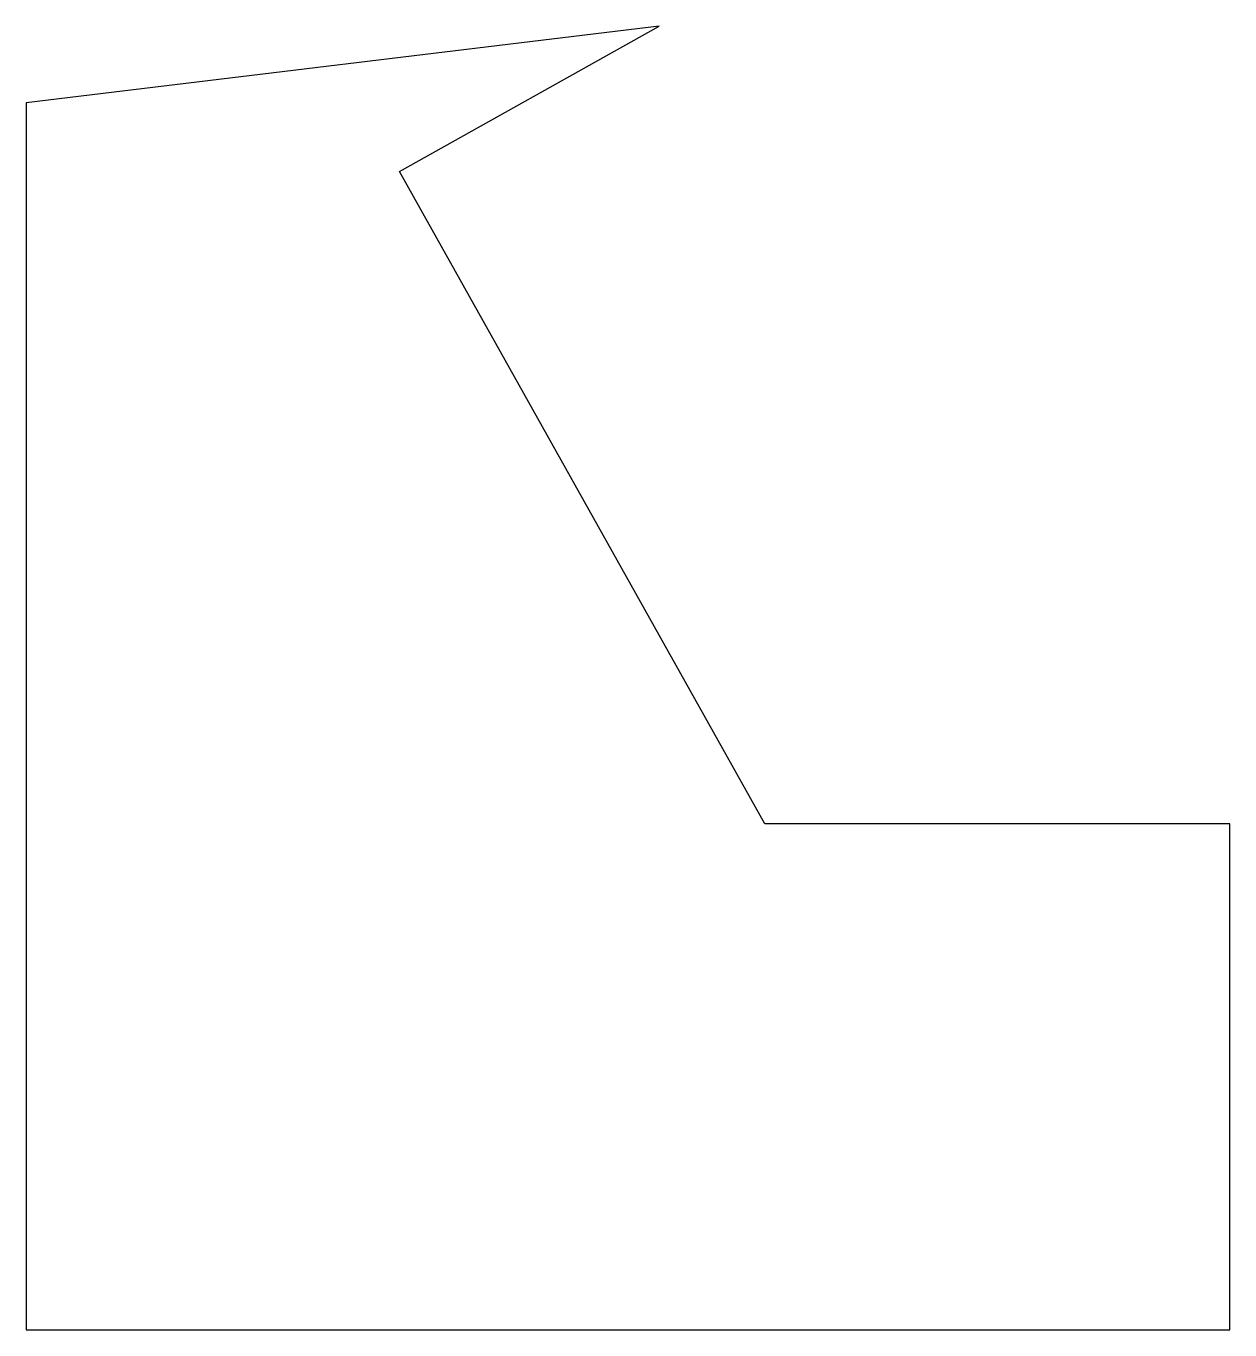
# Model space of a CAD drawing. Header units: millimetres. Extents: x 71.3 to 150.3, y 67.4 to 153.
import ezdxf

# ---------------------------------------------------------------- set-up
doc = ezdxf.new("R2010")
doc.units = ezdxf.units.MM
doc.layers.get('0').update_dxf_attribs({"linetype": 'CONTINUOUS'})

msp = doc.modelspace()

# ---------------------------------------------------------------- linework, layer by layer
msp.add_lwpolyline([(71.274, 147.969), (71.274, 67.405), (150.318, 67.405), (150.318, 100.623), (119.77, 100.623), (95.786, 143.459), (112.844, 153.01)], close=True)

doc.saveas('drawing.dxf')
